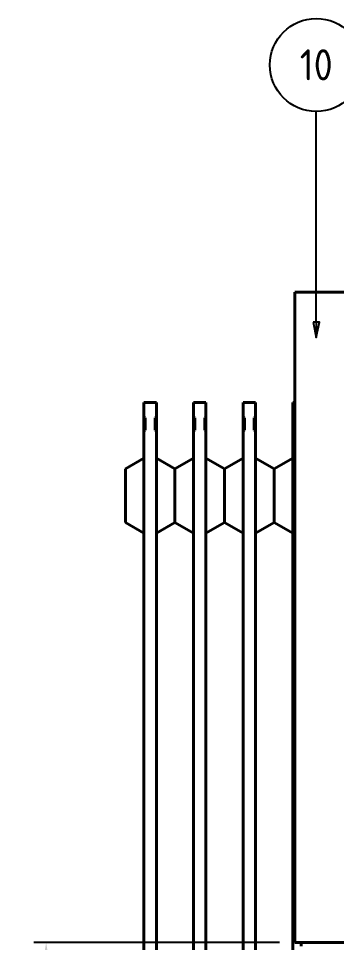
# Model space of a CAD drawing. Header units: millimetres. Extents: x 9486 to 14955, y -5687 to 1872.
# Drawn here: x 12157 to 12414, y -4830 to -4085 of the extents above; entities that cross this region are included whole.
import ezdxf

# ---------------------------------------------------------------- set-up
doc = ezdxf.new("R2010")
doc.units = ezdxf.units.MM
doc.layers.add('가시적인 것(ISO)', color=3, linetype='Continuous', lineweight=40)
doc.layers.add('기호(ISO)', color=5, linetype='Continuous', lineweight=25)
doc.styles.add('부품번호텍스트_PSTEK_POSCO', font='isocp.shx')
doc.styles.add('치수 텍스트_PSTEK_POSCO', font='isocp.shx')
doc.dimstyles.new('치수_PSTEK_POSCO', dxfattribs={"dimscale": 5, "dimtxt": 3, "dimasz": 2, "dimexe": 2, "dimexo": 2.5, "dimgap": 1, "dimtad": 1, "dimrnd": 1e-08, "dimdsep": 46, "dimtxsty": '치수 텍스트_PSTEK_POSCO', "dimcen": 0.09, "dimdle": 10, "dimclrd": 7, "dimclre": 7, "dimclrt": 2, "dimadec": 1, "dimazin": 2, "dimtfac": 1, "dimtmove": 0, "dimatfit": 3, "dimfxl": 0, "dimtolj": 1, "dimlwd": -1, "dimlwe": -1, "dimarcsym": 0})

# ---------------------------------------------------------------- blocks, each defined once
blk = doc.blocks.new('A$C74B527A4')
at = {"layer": '가시적인 것(ISO)'}
for p, q in [((-200, -555.7), (-200, -31.2)), ((-200, -31.2), (200, -31.2)), ((200, -555.7), (-200, -555.7)), ((-195, -558.7), (-195, -555.7))]:
    blk.add_line(p, q, dxfattribs=at)
blk = doc.blocks.new('*D480')
at = {"color": 7}
for p, q in [((12367.7, -4830.32), (12169.42, -4830.32)), ((12179.42, -5239.82), (12179.42, -4840.32)), ((12267.7, -5249.82), (12169.42, -5249.82))]:
    blk.add_line(p, q, dxfattribs=at)
for points in [[(12177.76, -4840.32), (12181.09, -4840.32), (12179.42, -4830.32)], [(12177.76, -5239.82), (12181.09, -5239.82), (12179.42, -5249.82)]]:
    blk.add_solid(points, dxfattribs=at)
at = {"layer": 'Defpoints', "color": 0}
for p in [(12179.42, -4830.32), (12380.2, -4830.32), (12280.2, -5249.82)]:
    blk.add_point(p, dxfattribs=at)
at = {"color": 2, "insert": (12166.92, -5040.07), "char_height": 15, "attachment_point": 5, "rotation": 90, "style": '치수 텍스트_PSTEK_POSCO'}
blk.add_mtext('\\A1;419.5', dxfattribs=at)

msp = doc.modelspace()

# ---------------------------------------------------------------- linework, layer by layer
at = {"layer": '가시적인 것(ISO)'}
for p, q in [((12258.398, -4400.847), (12258.398, -4394.817)), ((12258.398, -4394.817), (12268.398, -4394.817)), ((12268.398, -4394.817), (12268.398, -4400.847)), ((12298.398, -4400.847), (12298.398, -4394.817)), ((12298.398, -4394.817), (12308.398, -4394.817)), ((12308.398, -4394.817), (12308.398, -4400.847)), ((12338.398, -4400.847), (12338.398, -4394.817)), ((12338.398, -4394.817), (12348.398, -4394.817)), ((12348.398, -4394.817), (12348.398, -4400.847)), ((12378.398, -4400.847), (12378.398, -4394.817)), ((12378.398, -4394.817), (12380.198, -4394.817)), ((12258.398, -4400.847), (12258.398, -4406.597)), ((12268.398, -4406.597), (12268.398, -4400.847)), ((12298.398, -4400.847), (12298.398, -4406.597)), ((12308.398, -4406.597), (12308.398, -4400.847)), ((12338.398, -4400.847), (12338.398, -4406.597)), ((12348.398, -4406.597), (12348.398, -4400.847)), ((12378.398, -4400.847), (12378.398, -4406.597)), ((12259.398, -4407.031), (12258.398, -4406.597)), ((12258.398, -4406.597), (12258.398, -4417.516)), ((12259.398, -4417.083), (12259.398, -4407.031)), ((12268.398, -4406.597), (12267.398, -4407.031)), ((12267.398, -4407.031), (12267.398, -4417.083)), ((12268.398, -4417.516), (12268.398, -4406.597)), ((12299.398, -4407.031), (12298.398, -4406.597)), ((12298.398, -4406.597), (12298.398, -4417.516)), ((12299.398, -4417.083), (12299.398, -4407.031)), ((12308.398, -4406.597), (12307.398, -4407.031)), ((12307.398, -4407.031), (12307.398, -4417.083)), ((12308.398, -4417.516), (12308.398, -4406.597)), ((12339.398, -4407.031), (12338.398, -4406.597)), ((12338.398, -4406.597), (12338.398, -4417.516)), ((12339.398, -4417.083), (12339.398, -4407.031)), ((12348.398, -4406.597), (12347.398, -4407.031)), ((12347.398, -4407.031), (12347.398, -4417.083)), ((12348.398, -4417.516), (12348.398, -4406.597)), ((12379.398, -4407.031), (12378.398, -4406.597)), ((12378.398, -4406.597), (12378.398, -4417.516)), ((12379.398, -4417.083), (12379.398, -4407.031)), ((12258.398, -4417.516), (12259.398, -4417.083)), ((12258.398, -4417.516), (12258.398, -4423.358)), ((12267.398, -4417.083), (12268.398, -4417.516)), ((12268.398, -4423.358), (12268.398, -4417.516)), ((12298.398, -4417.516), (12299.398, -4417.083)), ((12298.398, -4417.516), (12298.398, -4423.358)), ((12307.398, -4417.083), (12308.398, -4417.516)), ((12308.398, -4423.358), (12308.398, -4417.516)), ((12338.398, -4417.516), (12339.398, -4417.083)), ((12338.398, -4417.516), (12338.398, -4423.358)), ((12347.398, -4417.083), (12348.398, -4417.516)), ((12348.398, -4423.358), (12348.398, -4417.516)), ((12378.398, -4417.516), (12379.398, -4417.083)), ((12378.398, -4417.516), (12378.398, -4423.358)), ((12258.398, -4446.851), (12258.398, -4423.358)), ((12268.398, -4423.358), (12268.398, -4446.851)), ((12298.398, -4446.851), (12298.398, -4423.358)), ((12308.398, -4423.358), (12308.398, -4446.851)), ((12338.398, -4446.851), (12338.398, -4423.358)), ((12348.398, -4423.358), (12348.398, -4446.851)), ((12378.398, -4446.851), (12378.398, -4423.358)), ((12243.398, -4448.227), (12258.398, -4439.567)), ((12283.398, -4448.227), (12268.398, -4439.567)), ((12283.398, -4448.227), (12298.398, -4439.567)), ((12323.398, -4448.227), (12308.398, -4439.567)), ((12323.398, -4448.227), (12338.398, -4439.567)), ((12363.398, -4448.227), (12348.398, -4439.567)), ((12363.398, -4448.227), (12378.398, -4439.567)), ((12243.398, -4491.406), (12243.398, -4448.227)), ((12258.398, -4446.851), (12258.398, -5092.782)), ((12268.398, -5092.782), (12268.398, -4446.851)), ((12283.398, -4491.406), (12283.398, -4448.227)), ((12298.398, -4446.851), (12298.398, -5092.782)), ((12308.398, -5092.782), (12308.398, -4446.851)), ((12323.398, -4491.406), (12323.398, -4448.227)), ((12338.398, -4446.851), (12338.398, -5092.782)), ((12348.398, -5092.782), (12348.398, -4446.851)), ((12363.398, -4491.406), (12363.398, -4448.227)), ((12378.398, -4446.851), (12378.398, -5092.782)), ((12243.398, -4491.406), (12258.398, -4500.067)), ((12283.398, -4491.406), (12268.398, -4500.067)), ((12283.398, -4491.406), (12298.398, -4500.067)), ((12323.398, -4491.406), (12308.398, -4500.067)), ((12323.398, -4491.406), (12338.398, -4500.067)), ((12363.398, -4491.406), (12348.398, -4500.067)), ((12363.398, -4491.406), (12378.398, -4500.067))]:
    msp.add_line(p, q, dxfattribs=at)
at = {"layer": '기호(ISO)', "color": 7}
for p, q in [((12397.429, -4329.781), (12397.429, -4159.918)), ((12394.929, -4329.781), (12397.429, -4342.281)), ((12399.929, -4329.781), (12394.929, -4329.781)), ((12397.429, -4329.781), (12397.429, -4342.281)), ((12397.429, -4342.281), (12399.929, -4329.781))]:
    msp.add_line(p, q, dxfattribs=at)
at = {"layer": '기호(ISO)', "color": 7, "flags": 128}
msp.add_lwpolyline([(12394.929, -4329.781), (12397.429, -4342.281), (12399.929, -4329.781), (12394.929, -4329.781)], dxfattribs=at)
at = {"layer": '기호(ISO)'}
msp.add_circle((12397.429, -4122.418), 37.5, dxfattribs=at)
at = {"layer": '기호(ISO)', "color": 7}
msp.add_solid([(12394.929, -4329.781), (12397.429, -4342.281), (12399.929, -4329.781), (12394.929, -4329.781)], dxfattribs=at)

# ---------------------------------------------------------------- block references
msp.add_blockref('A$C74B527A4', (12580.198, -4274.617))

# ---------------------------------------------------------------- texts
at = {"layer": '기호(ISO)', "color": 7, "insert": (12397.429, -4122.299), "char_height": 25, "width": 11.03553, "attachment_point": 5, "style": '부품번호텍스트_PSTEK_POSCO'}
msp.add_mtext('10', dxfattribs=at)

# ---------------------------------------------------------------- dimensions: what is measured, and where the dimension line sits
dim = msp.add_linear_dim(base=(12179.424, -4830.317), p1=(12280.198, -5249.817), p2=(12380.198, -4830.317), angle=90, dimstyle='치수_PSTEK_POSCO')
dim.commit()
dim.dimension.update_dxf_attribs({"geometry": '*D480', "text_midpoint": (12166.924, -5040.067)})

doc.saveas('drawing.dxf')
